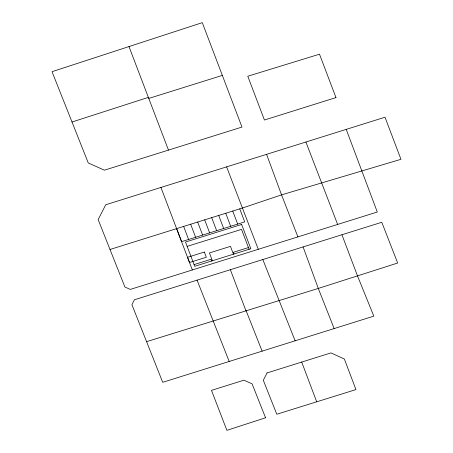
<?xml version="1.0" encoding="UTF-8"?>
<svg xmlns="http://www.w3.org/2000/svg" width="453" height="453" viewBox="0 0 453 453"><rect width="100%" height="100%" fill="white"/><g stroke="black" fill="none" stroke-linecap="round" stroke-linejoin="round"><path stroke-width="0.68" d="M72.01 122.01L148.369 97.384M346.211 129.371L377.287 212.015L130.283 289.416L124.903 286.998L98.148 219.586L105.73 204.762L385.01 117.219L400.967 159.309L281.556 194.869L242.531 207.995L110.005 249.484M148.76 98.426L222.344 75.396L241.976 127.072L104.417 170.181L88.267 162.961L52.033 71.687L202.293 22.65L222.344 75.396M187.157 246.387L241.517 229.377L249.105 249.269M194.071 264.592L210.911 259.32L211.562 261.024M248.454 247.559L233.357 252.293L234.003 253.997M230.367 269.711L134.456 299.767L131.919 304.71L162.706 382.304L373.821 316.132L357.547 276.002L341.93 234.756L230.367 269.711L245.962 310.849M341.93 234.756L381.788 222.281L397.672 263.023L318.289 288.431L146.579 341.658M262.825 259.546L295.135 340.809M246.143 310.775L262.134 351.16M334.144 328.561L318.289 288.431L303.108 246.936M197.061 280.152L229.195 361.466M297.904 236.902L281.556 194.869L266.585 154.348M226.608 166.868L258.289 249.309M305.9 142.032L337.644 224.45M128.986 46.58L168.476 150.107M160.94 187.457L192.349 269.96M239.756 208.867L244.705 221.896L181.585 241.664L176.636 228.635M232.74 211.064L237.695 224.093M225.73 213.261L230.679 226.29M218.714 215.452L223.669 228.482M233.431 254.178L230.458 246.358L209.422 252.95L212.389 260.764M211.704 217.65L216.653 230.679M204.688 219.847L209.643 232.876M197.678 222.044L202.627 235.073M190.662 224.241L195.617 237.27M183.652 226.438L188.601 239.467M301.715 362.077L316.698 401.822M267.049 372.932L263.306 380.254L276.789 414.24L355.945 389.591L344.365 359.019L330.956 352.904L267.049 372.932M265.56 417.779L226.891 430.35L211.477 390.356L243.935 380.192L252.106 383.85L265.56 417.779M335.979 97.588L264.422 120.022L247.785 76.234L319.495 54.196L335.979 97.588M241.625 224.462L185.504 242.038L194.722 266.302L250.843 248.725L241.625 224.462M204.36 252.027L187.531 257.298L189.513 262.508L206.341 257.242L204.36 252.027"/></g></svg>
